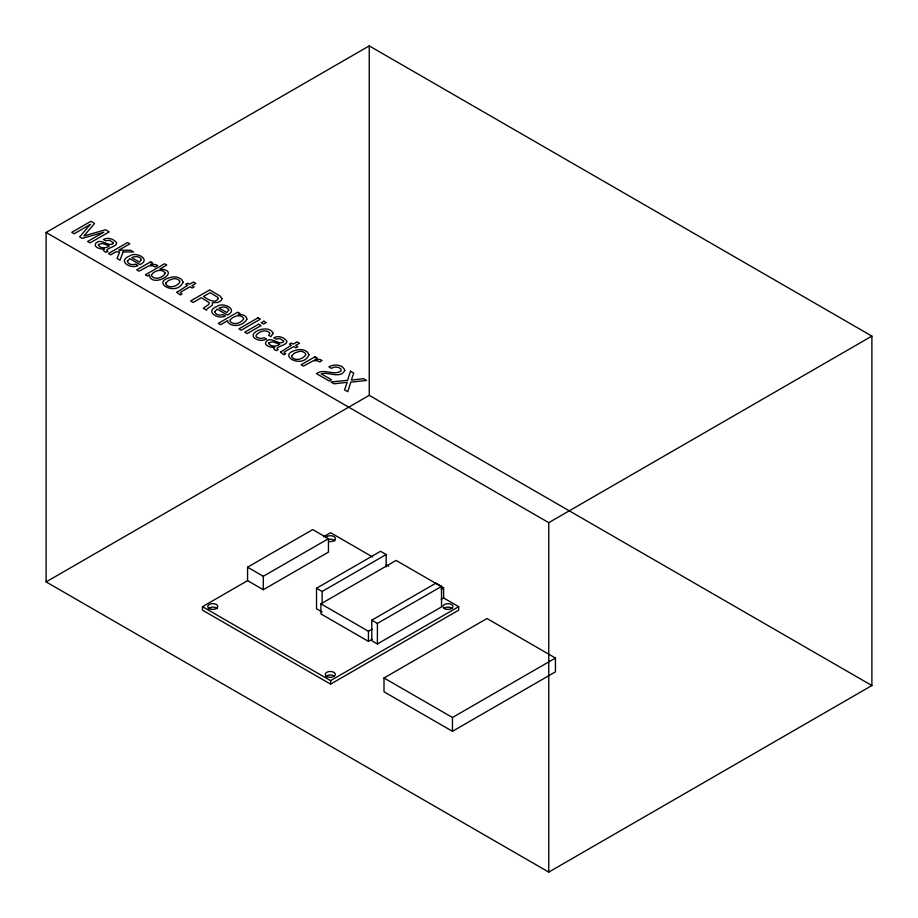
<?xml version="1.0" encoding="UTF-8"?>
<svg xmlns="http://www.w3.org/2000/svg" width="918" height="918" viewBox="0 0 918 918"><rect width="100%" height="100%" fill="white"/><g stroke="black" fill="none" stroke-linecap="round" stroke-linejoin="round"><path stroke-width="1.38" d="M46.107 232.461L369.243 45.9L871.893 336.103L871.893 685.539L548.757 872.1L46.107 581.897L46.107 232.461L548.757 522.663L871.893 336.103M46.107 581.897L369.243 395.337L871.893 685.539M247.573 580.635L247.573 567.198L312.717 529.594L328.449 538.682L328.449 552.108L263.305 589.712L247.573 580.635L202.476 606.672L202.476 610.16L330.583 684.128L458.69 610.16L458.69 606.672L443.612 597.962L441.145 599.385M323.434 536.835L330.583 532.704L372.616 556.974M247.573 567.198L263.305 576.286L328.449 538.682M322.138 611.996L316.526 608.76L316.526 588.243L380.545 551.282L386.157 554.518L386.157 566.831M316.526 588.243L322.138 591.479L386.157 554.518M372.134 639.226L368.439 641.361L320.933 613.935L320.933 603.837L396.106 560.439L443.612 587.864L443.612 597.962M371.779 620.189L435.912 583.159L441.535 586.407L441.535 606.924L377.401 643.954L371.779 640.707L371.779 620.189L377.401 623.437L441.535 586.407M320.933 603.837L368.439 631.263L372.134 629.128M441.145 589.287L443.612 587.864M202.476 606.672L330.583 680.628L458.69 606.672M383.999 677.977L486.988 618.525L555.447 658.045L555.447 671.85L452.459 731.313L383.999 691.782L383.999 677.977L452.459 717.509L555.447 658.045M386.214 564.822L388.693 566.257M548.757 522.663L548.757 872.1M452.459 717.509L452.459 731.313M377.401 623.437L377.401 643.954M369.243 45.9L369.243 395.337M368.439 631.263L368.439 641.361M330.583 680.628L330.583 684.128M322.138 591.479L322.138 603.792M263.305 576.286L263.305 589.712M444.117 608.232A4.98 2.869 0 0 1 452.023 608.336M328.174 539.486A5.095 2.938 0 0 1 334.932 540.92M325.603 676.795A5.072 2.926 0 0 1 334.301 676.084M208.019 609.082A5.003 2.892 0 0 1 212.391 607.108A5.003 2.892 0 0 1 217.245 608.68M325.534 537.638A5.095 2.938 0 0 1 332.075 535.894A5.095 2.938 0 0 1 335.093 539.681A5.095 2.938 0 0 1 328.541 541.413M273.082 333.349L270.913 336.654L268.641 335.334L269.835 333.555L269.502 332.626C265.589 329.057 258.922 331.444 256.156 335.299A4.062 2.341 0 0 0 256.707 337.17L260.701 338.558L264.327 337.824L266.599 339.144L263.512 340.13A6.759 3.901 0 0 1 259.197 340.199C241.055 334.944 268.894 322.287 273.082 333.349M176.841 292.303L180.226 294.965L182.074 293.898L180.444 292.842L180.926 291.993L190.026 286.749L192.252 288.034L194.157 286.921L191.931 285.636L195.821 283.398L193.457 282.033L189.567 284.27L187.685 283.18L185.769 284.293L187.651 285.383L176.841 292.303M280.495 352.145L283.892 354.818L285.739 353.751L284.11 352.696L284.591 351.846L293.691 346.591L295.906 347.876L297.822 346.774L295.596 345.489L299.486 343.24L297.122 341.875L293.232 344.124L291.339 343.034L289.434 344.135L291.316 345.225L280.495 352.145M127.384 261.205C127.809 264.705 132.926 265.084 135.657 264.189L137.952 265.52C130.861 269.605 116.873 260.896 129.472 256.088C135.531 251.107 151.699 259.186 139.995 264.568L129.794 258.669L127.384 261.205M214.766 311.661C215.179 315.149 220.297 315.528 223.028 314.633L225.335 315.964C218.232 320.049 204.244 311.34 216.843 306.532C222.902 301.552 239.07 309.63 227.377 315.012L217.164 309.114L214.766 311.661M113.304 242.765L113.235 243.534C108.094 247.263 101.416 237.762 95.931 243.063C92.615 247.447 101.164 249.489 104.296 248.996L103.413 249.983L104.319 251.486L106.167 252.289L107.888 251.28C102.85 248.927 116.288 247.114 116.62 243.465L116.494 242.777C113.752 238.841 107.75 236.97 103.447 239.46L105.627 240.723L109.586 240.275L113.304 242.765M283.616 341.083L283.547 341.863C278.406 345.593 271.728 336.08 266.243 341.393C262.915 345.776 271.476 347.819 274.608 347.325L273.725 348.301L274.631 349.815L276.479 350.607L278.2 349.609C273.162 347.256 286.6 345.443 286.932 341.794L286.806 341.106C284.064 337.17 278.062 335.299 273.759 337.79L275.939 339.052L279.898 338.604L283.616 341.083M165.768 283.169L165.688 283.869C168.637 289.124 177.702 286.485 179.939 281.86L179.194 280.323L177.094 279.083A4.51 2.605 0 0 0 173.433 278.751L168.51 280.46L165.768 283.169M291.66 355.851L291.568 356.54C294.517 361.807 303.583 359.167 305.82 354.532L305.086 352.994L302.974 351.766A4.51 2.605 0 0 0 299.314 351.422L294.391 353.143L291.66 355.851M221.961 298.591L221.043 300.668L217.956 302.435L212.437 302.722L212.391 305.201L207.238 308.712L206.47 310.123L203.291 308.287L208.868 304.351L209.247 302.665L201.386 297.719L193.182 302.447L190.6 300.955L209.706 289.927L220.389 296.273L221.961 298.591M165.148 273.105C163.347 277.764 154.855 280.483 151.516 275.848L151.47 274.998C153.799 270.649 162.337 268.148 165.148 273.105M149.29 275.056C151.849 289.193 182.877 270.512 159.87 269.077L166.801 265.072L164.529 263.764L145.342 274.838L147.511 276.077L149.29 275.056M183.061 282.124C176.623 297.742 147.569 280.874 173.433 276.903A8.136 4.693 0 0 1 178.746 277.718L181.489 279.267L183.061 282.124M308.941 354.807C302.515 370.424 273.449 353.545 299.314 349.574A8.136 4.693 0 0 1 304.627 350.389L307.369 351.95L308.941 354.807M98.478 244.544L98.341 245.255C100.728 248.698 106.362 248.434 109.426 245.909L102.231 243.408L98.478 244.544M268.79 342.873L268.653 343.584C271.039 347.027 276.674 346.763 279.738 344.239L272.543 341.737L268.79 342.873M141.406 259.564L139.456 262.1L131.71 257.637C134.648 256.122 140.018 255.881 141.406 259.564M228.777 310.009L226.826 312.545L219.092 308.081C222.018 306.566 227.389 306.325 228.777 310.009M218.323 298.442C215.168 304.34 207.112 298.993 203.544 296.468L210.073 292.704L217.486 297.099L218.323 298.442M344.812 370.402C340.383 379.295 328.552 371.434 321.266 373.844L331.444 379.719L329.229 380.993L316.435 373.615C324.008 368.049 333.67 376.001 340.957 371.056L340.922 368.921L338.478 367.361L334.554 367.062L331.295 368.313L328.919 366.936C333.682 363.826 342.919 364.308 344.812 370.402M246.919 319.097C243.924 325.488 232.541 328.07 227.802 322.184L227.756 320.6L220.641 324.72L218.289 323.365L237.716 312.143L240 313.463L238.152 314.53C241.4 314.231 246.644 315.069 246.919 319.097M350.515 371.216L347.612 380.293L330.973 382.003L334.095 383.804L347.245 382.324L344.537 389.84L347.75 391.688L350.825 382.152L366.557 380.477L363.471 378.698L351.319 380.121L353.751 373.087L350.515 371.216M123.104 251.922L120.017 260.207L117.022 258.486L119.707 251.911L115.943 251.819L110.711 254.837L108.462 253.54L127.579 242.501L129.828 243.809L118.732 250.212L130.654 250.258L133.649 251.991L123.104 251.922M230.315 319.579L229.982 321.254C233.401 325.661 241.113 323.147 243.614 318.959L243.591 318.11C240.367 313.692 233.447 316.251 230.315 319.579M90.274 224.428L79.648 236.901L82.207 238.382L103.78 232.22L87.612 241.503L90.067 242.914L109.185 231.887L105.513 229.764L83.905 235.949L94.565 223.453L90.859 221.307L71.753 232.346L74.22 233.769L90.274 224.428M150.655 261.814L136.725 269.858L139.066 271.2L148.716 265.91L152.663 265.784L155.211 267L157.678 265.577L155.429 264.499L150.472 264.487L152.881 263.087L150.655 261.814M258.027 317.823L238.909 328.851L241.262 330.205L260.368 319.166L258.027 317.823M258.635 324.226L244.773 332.236L247.149 333.613L261.022 325.603L258.635 324.226M263.879 321.197L261.228 322.734L263.604 324.1L266.266 322.574L263.879 321.197M315.046 356.723L301.115 364.767L303.456 366.11L313.107 360.82L317.054 360.694L319.602 361.921L322.069 360.487L319.82 359.408L314.863 359.397L317.272 358.009L315.046 356.723M444.886 608.783A4.98 2.869 0 0 0 452.93 606.97A4.98 2.869 0 0 0 446.194 603.86A4.98 2.869 0 0 0 444.886 608.783M327.267 676.727A5.072 2.926 0 0 0 335.345 674.741A5.072 2.926 0 0 0 328.323 671.701A5.072 2.926 0 0 0 327.267 676.727M210.038 608.909A5.003 2.892 0 0 0 217.773 606.649A5.003 2.892 0 0 0 210.509 603.906A5.003 2.892 0 0 0 210.038 608.909"/></g></svg>
